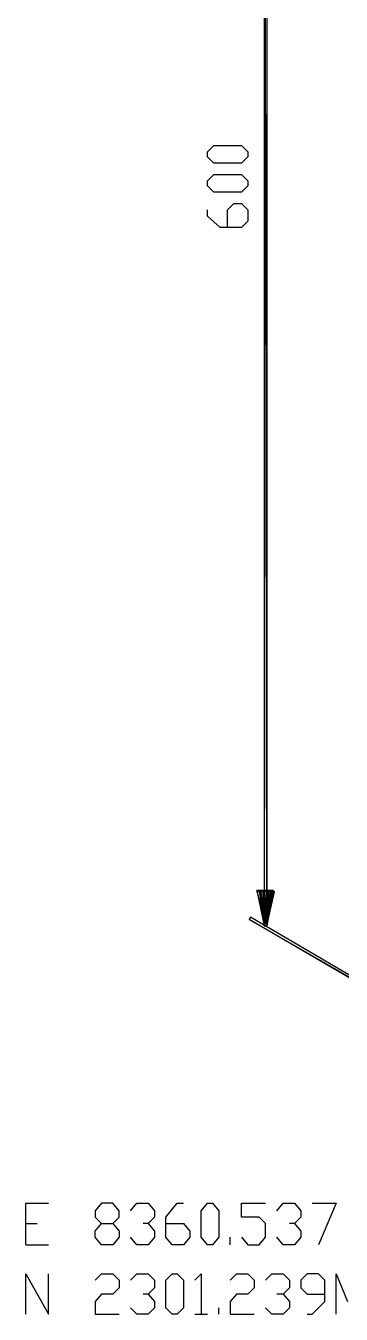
# Model space of a CAD drawing. Header units: millimetres. Extents: x 43 to 817, y 0 to 715.
# Drawn here: x 516.8 to 546.8, y 48.2 to 170.8 of the extents above; entities that cross this region are included whole.
import ezdxf

# ---------------------------------------------------------------- set-up
doc = ezdxf.new("R2010")
doc.units = ezdxf.units.MM
doc.layers.add('DIAGRAM', color=4, linetype='Continuous')

msp = doc.modelspace()

# ---------------------------------------------------------------- linework, layer by layer
at = {"layer": 'DIAGRAM'}
for p, q in [((539.68, 85.12), (539.44, 245.08)), ((539.44, 245.08), (539.44, 85.12)), ((539.68, 85.12), (539.44, 245.08)), ((539.68, 245.08), (539.68, 85.12)), ((534.04, 158.8), (534.64, 159.4)), ((534.04, 158.32), (534.04, 158.8)), ((534.64, 157.72), (534.04, 158.32)), ((534.64, 159.4), (537.28, 159.4)), ((537.28, 159.4), (537.88, 158.8)), ((537.88, 158.32), (537.28, 157.72)), ((537.88, 158.8), (537.88, 158.32)), ((537.28, 157.72), (534.64, 157.72)), ((534.04, 156.04), (534.64, 156.64)), ((534.04, 155.56), (534.04, 156.04)), ((534.64, 156.64), (537.28, 156.64)), ((537.28, 156.64), (537.88, 156.04)), ((537.88, 156.04), (537.88, 155.56)), ((534.64, 154.96), (534.04, 155.56)), ((537.28, 154.96), (534.64, 154.96)), ((537.88, 155.56), (537.28, 154.96)), ((535.96, 153.28), (536.56, 153.88)), ((536.56, 153.88), (537.28, 153.88)), ((537.28, 153.88), (537.88, 153.28)), ((534.04, 152.68), (534.04, 153.28)), ((535.24, 151.6), (534.04, 152.68)), ((535.96, 151.6), (535.96, 153.28)), ((537.88, 152.2), (537.28, 151.6)), ((537.88, 153.28), (537.88, 152.2)), ((537.28, 151.6), (535.24, 151.6)), ((539.68, 85.12), (538.72, 88.48)), ((538.72, 88.48), (539.44, 85.12)), ((539.68, 85.12), (538.72, 88.48)), ((538.72, 88.48), (538.96, 88.36)), ((538.72, 88.48), (538.96, 88.36)), ((540.28, 88.48), (538.72, 88.48)), ((538.96, 88.36), (540.28, 88.48)), ((538.96, 88.36), (540.28, 88.48)), ((539.68, 85.12), (538.96, 88.48)), ((538.96, 88.48), (539.44, 85.12)), ((539.68, 85.12), (538.96, 88.48)), ((538.96, 88.48), (539.08, 88.48)), ((538.96, 88.36), (539.68, 85.12)), ((540.28, 88.36), (538.96, 88.36)), ((539.08, 88.48), (539.68, 85.12)), ((539.68, 85.12), (539.08, 88.48)), ((539.08, 88.48), (539.44, 85.12)), ((539.68, 85.12), (539.08, 88.48)), ((539.08, 88.48), (539.32, 88.48)), ((539.32, 88.48), (539.68, 85.12)), ((539.68, 85.12), (539.32, 88.48)), ((539.32, 88.48), (539.44, 85.12)), ((539.68, 85.12), (539.32, 88.48)), ((539.32, 88.48), (539.44, 88.48)), ((539.44, 85.12), (540.28, 88.48)), ((539.44, 85.12), (540.04, 88.48)), ((539.44, 85.12), (539.8, 88.48)), ((539.44, 85.12), (539.68, 88.48)), ((539.44, 88.48), (539.68, 85.12)), ((540.28, 88.48), (539.68, 85.12)), ((540.28, 88.48), (539.68, 85.12)), ((540.04, 88.48), (539.68, 85.12)), ((539.68, 85.12), (540.16, 88.48)), ((540.04, 88.48), (539.68, 85.12)), ((539.8, 88.48), (539.68, 85.12)), ((539.68, 85.12), (540.04, 88.48)), ((539.8, 88.48), (539.68, 85.12)), ((539.8, 88.48), (539.68, 88.48)), ((539.68, 88.48), (539.68, 85.12)), ((539.68, 85.12), (539.8, 88.48)), ((539.68, 88.48), (539.68, 85.12)), ((539.68, 85.12), (540.4, 88.36)), ((540.04, 88.48), (539.8, 88.48)), ((540.16, 88.48), (540.04, 88.48)), ((540.4, 88.36), (540.28, 88.48)), ((540.28, 88.48), (540.28, 88.36)), ((538.12, 85.96), (538, 85.72)), ((559.36, 73.48), (538.12, 85.96)), ((538, 85.72), (559.36, 73.48)), ((538, 85.72), (559.36, 73.48)), ((559.24, 73.36), (538, 85.72)), ((539.68, 85.12), (539.44, 85.12)), ((539.44, 85.12), (539.68, 85.12)), ((539.68, 85.12), (539.44, 85.12)), ((539.44, 85.12), (539.68, 85.12)), ((539.68, 85.12), (539.44, 85.12)), ((539.44, 85.12), (539.68, 85.12)), ((539.68, 85.12), (539.44, 85.12)), ((539.44, 85.12), (539.68, 85.12)), ((539.44, 85.12), (539.68, 85.12)), ((516.76, 54.76), (516.76, 58.72)), ((516.76, 58.72), (518.92, 58.72)), ((523.96, 58.72), (523.36, 58)), ((523.36, 58), (523.36, 57.4)), ((525.04, 58.72), (523.96, 58.72)), ((525.64, 58), (525.04, 58.72)), ((525.64, 57.4), (525.64, 58)), ((526.72, 58), (527.32, 58.72)), ((527.32, 58.72), (528.4, 58.72)), ((528.4, 58.72), (529, 58)), ((529, 58), (529, 57.4)), ((530.08, 57.4), (531.16, 58.72)), ((531.16, 58.72), (531.76, 58.72)), ((533.44, 58), (534.04, 58.72)), ((533.44, 55.48), (533.44, 58)), ((534.04, 58.72), (534.52, 58.72)), ((534.52, 58.72), (535.12, 58)), ((535.12, 58), (535.12, 55.48)), ((537.28, 57.4), (537.28, 58.72)), ((537.28, 58.72), (539.56, 58.72)), ((540.64, 58), (541.24, 58.72)), ((541.24, 58.72), (542.32, 58.72)), ((542.32, 58.72), (542.92, 58)), ((542.92, 58), (542.92, 57.4)), ((544, 58.72), (546.28, 58.72)), ((546.28, 58.72), (544.6, 54.76)), ((516.76, 56.8), (517.84, 56.8)), ((523.36, 57.4), (523.96, 56.8)), ((523.36, 56.08), (523.96, 56.8)), ((523.96, 56.8), (525.04, 56.8)), ((525.04, 56.8), (525.64, 57.4)), ((525.04, 56.8), (525.64, 56.08)), ((528.4, 56.8), (527.92, 56.8)), ((529, 57.4), (528.4, 56.8)), ((528.4, 56.8), (529, 56.08)), ((530.08, 55.48), (530.08, 57.4)), ((530.08, 56.8), (531.76, 56.8)), ((531.76, 56.8), (532.36, 56.08)), ((538.96, 57.4), (537.28, 57.4)), ((539.56, 56.8), (538.96, 57.4)), ((539.56, 55.48), (539.56, 56.8)), ((542.32, 56.8), (541.84, 56.8)), ((542.92, 57.4), (542.32, 56.8)), ((542.32, 56.8), (542.92, 56.08)), ((523.36, 55.48), (523.36, 56.08)), ((523.96, 54.76), (523.36, 55.48)), ((525.64, 55.48), (525.04, 54.76)), ((525.64, 56.08), (525.64, 55.48)), ((527.32, 54.76), (526.72, 55.48)), ((529, 55.48), (528.4, 54.76)), ((529, 56.08), (529, 55.48)), ((530.68, 54.76), (530.08, 55.48)), ((532.36, 55.48), (531.76, 54.76)), ((532.36, 56.08), (532.36, 55.48)), ((534.04, 54.76), (533.44, 55.48)), ((535.12, 55.48), (534.52, 54.76)), ((536.2, 54.76), (536.2, 55.48)), ((537.28, 55.48), (537.88, 54.76)), ((538.96, 54.76), (539.56, 55.48)), ((541.24, 54.76), (540.64, 55.48)), ((542.92, 55.48), (542.32, 54.76)), ((542.92, 56.08), (542.92, 55.48)), ((516.76, 54.76), (518.92, 54.76)), ((525.04, 54.76), (523.96, 54.76)), ((528.4, 54.76), (527.32, 54.76)), ((531.76, 54.76), (530.68, 54.76)), ((534.52, 54.76), (534.04, 54.76)), ((537.88, 54.76), (538.96, 54.76)), ((542.32, 54.76), (541.24, 54.76)), ((516.76, 48.16), (516.76, 52)), ((516.76, 52), (518.92, 48.16)), ((518.92, 48.16), (518.92, 52)), ((523.36, 51.4), (523.96, 52)), ((523.96, 52), (525.04, 52)), ((525.04, 52), (525.64, 51.4)), ((526.72, 51.4), (527.32, 52)), ((527.32, 52), (528.4, 52)), ((528.4, 52), (529, 51.4)), ((530.08, 51.4), (530.68, 52)), ((530.68, 52), (531.16, 52)), ((531.16, 52), (531.76, 51.4)), ((532.84, 51.4), (533.44, 52)), ((533.44, 52), (533.44, 48.16)), ((536.2, 51.4), (536.8, 52)), ((536.8, 52), (537.88, 52)), ((537.88, 52), (538.48, 51.4)), ((539.56, 51.4), (540.16, 52)), ((540.16, 52), (541.24, 52)), ((541.24, 52), (541.84, 51.4)), ((543.52, 52), (542.92, 51.4)), ((544.6, 52), (543.52, 52)), ((545.2, 51.4), (544.6, 52)), ((546.28, 48.16), (546.28, 52)), ((546.28, 52), (547.36, 49.36)), ((525.64, 50.68), (525.04, 50.08)), ((525.64, 51.4), (525.64, 50.68)), ((529, 50.68), (528.4, 50.08)), ((529, 51.4), (529, 50.68)), ((530.08, 48.76), (530.08, 51.4)), ((531.76, 51.4), (531.76, 48.76)), ((538.48, 50.68), (537.88, 50.08)), ((538.48, 51.4), (538.48, 50.68)), ((541.84, 50.68), (541.24, 50.08)), ((541.84, 51.4), (541.84, 50.68)), ((542.92, 51.4), (542.92, 50.68)), ((542.92, 50.68), (543.52, 50.08)), ((545.2, 49.36), (545.2, 51.4)), ((523.96, 50.08), (523.36, 49.36)), ((523.36, 49.36), (523.36, 48.16)), ((525.04, 50.08), (523.96, 50.08)), ((528.4, 50.08), (527.92, 50.08)), ((528.4, 50.08), (529, 49.36)), ((529, 49.36), (529, 48.76)), ((536.8, 50.08), (536.2, 49.36)), ((536.2, 49.36), (536.2, 48.16)), ((537.88, 50.08), (536.8, 50.08)), ((541.24, 50.08), (540.64, 50.08)), ((541.24, 50.08), (541.84, 49.36)), ((541.84, 49.36), (541.84, 48.76)), ((543.52, 50.08), (545.2, 50.08)), ((544, 48.16), (545.2, 49.36)), ((523.36, 48.16), (525.64, 48.16)), ((527.32, 48.16), (526.72, 48.76)), ((528.4, 48.16), (527.32, 48.16)), ((529, 48.76), (528.4, 48.16)), ((530.68, 48.16), (530.08, 48.76)), ((531.16, 48.16), (530.68, 48.16)), ((531.76, 48.76), (531.16, 48.16)), ((532.84, 48.16), (534.04, 48.16)), ((535.12, 48.16), (535.12, 48.76)), ((536.2, 48.16), (538.48, 48.16)), ((540.16, 48.16), (539.56, 48.76)), ((541.24, 48.16), (540.16, 48.16)), ((541.84, 48.76), (541.24, 48.16)), ((543.52, 48.16), (544, 48.16))]:
    msp.add_line(p, q, dxfattribs=at)

doc.saveas('drawing.dxf')
